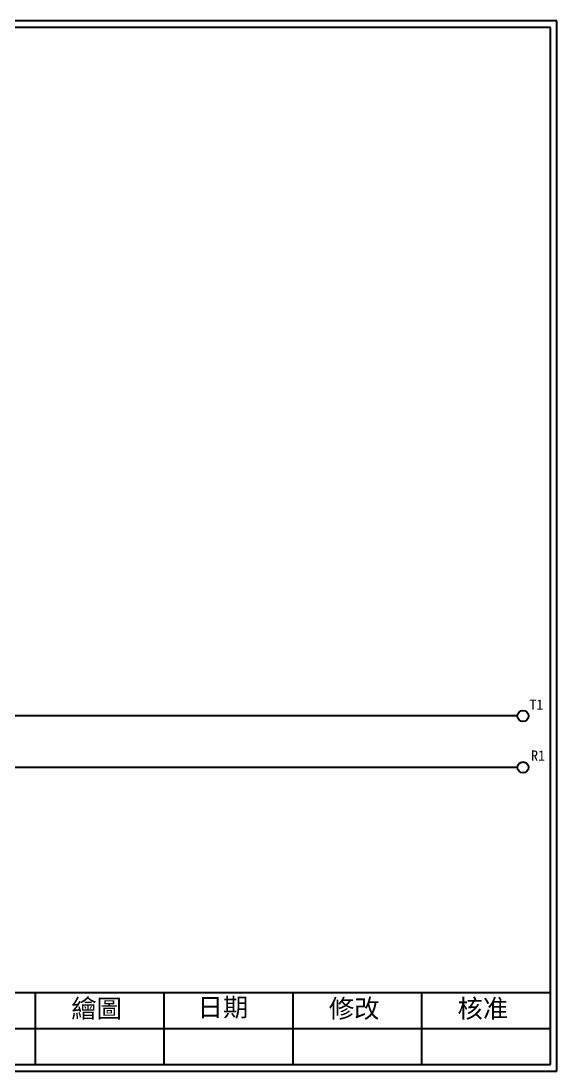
# Model space of a CAD drawing. Extents: x 10 to 297, y 3 to 207.
# Drawn here: x 192.9 to 297, y 3 to 207 of the extents above; entities that cross this region are included whole.
import ezdxf

# ---------------------------------------------------------------- set-up
doc = ezdxf.new("R2010")
doc.units = 0
doc.layers.get('0').update_dxf_attribs({"linetype": 'CONTINUOUS'})
doc.layers.add('圖框層', color=7, linetype='CONTINUOUS')
doc.styles.add('STSL', font='kaiu.ttf')

msp = doc.modelspace()

# ---------------------------------------------------------------- linework, layer by layer
for p, q in [((289.34, 71.97), (22.17, 71.97)), ((289.34, 61.97), (22.17, 61.97))]:
    msp.add_line(p, q)
for centre in [(290.41, 71.97), (290.41, 61.97)]:
    msp.add_circle(centre, 1.07)
at = {"layer": '圖框層', "color": 7}
for p, q in [((297, 206.97), (10, 206.97)), ((297, 3), (297, 206.97)), ((295.75, 205.72), (11.25, 205.72)), ((295.75, 4.25), (295.75, 205.72)), ((11.25, 18.25), (295.75, 18.25)), ((195.75, 4.25), (195.75, 18.25)), ((220.75, 4.25), (220.75, 18.25)), ((245.75, 4.25), (245.75, 18.25)), ((270.75, 4.25), (270.75, 18.25)), ((145.75, 11.25), (295.75, 11.25)), ((11.25, 4.25), (295.75, 4.25)), ((10, 3), (297, 3))]:
    msp.add_line(p, q, dxfattribs=at)

# ---------------------------------------------------------------- texts
at = {"layer": '圖框層', "color": 4, "style": 'STSL'}
for s, height, p in [('T1', 2, (291.64, 73.16)), ('R1', 2, (291.97, 63.27)), ('繪圖', 3.6, (202.69, 13.34)), ('日期', 3.6, (227.22, 13.59)), ('修改', 3.6, (252.69, 13.34)), ('核准', 3.6, (277.69, 13.34))]:
    msp.add_text(s, height=height, dxfattribs=at).set_placement(p)

doc.saveas('drawing.dxf')
